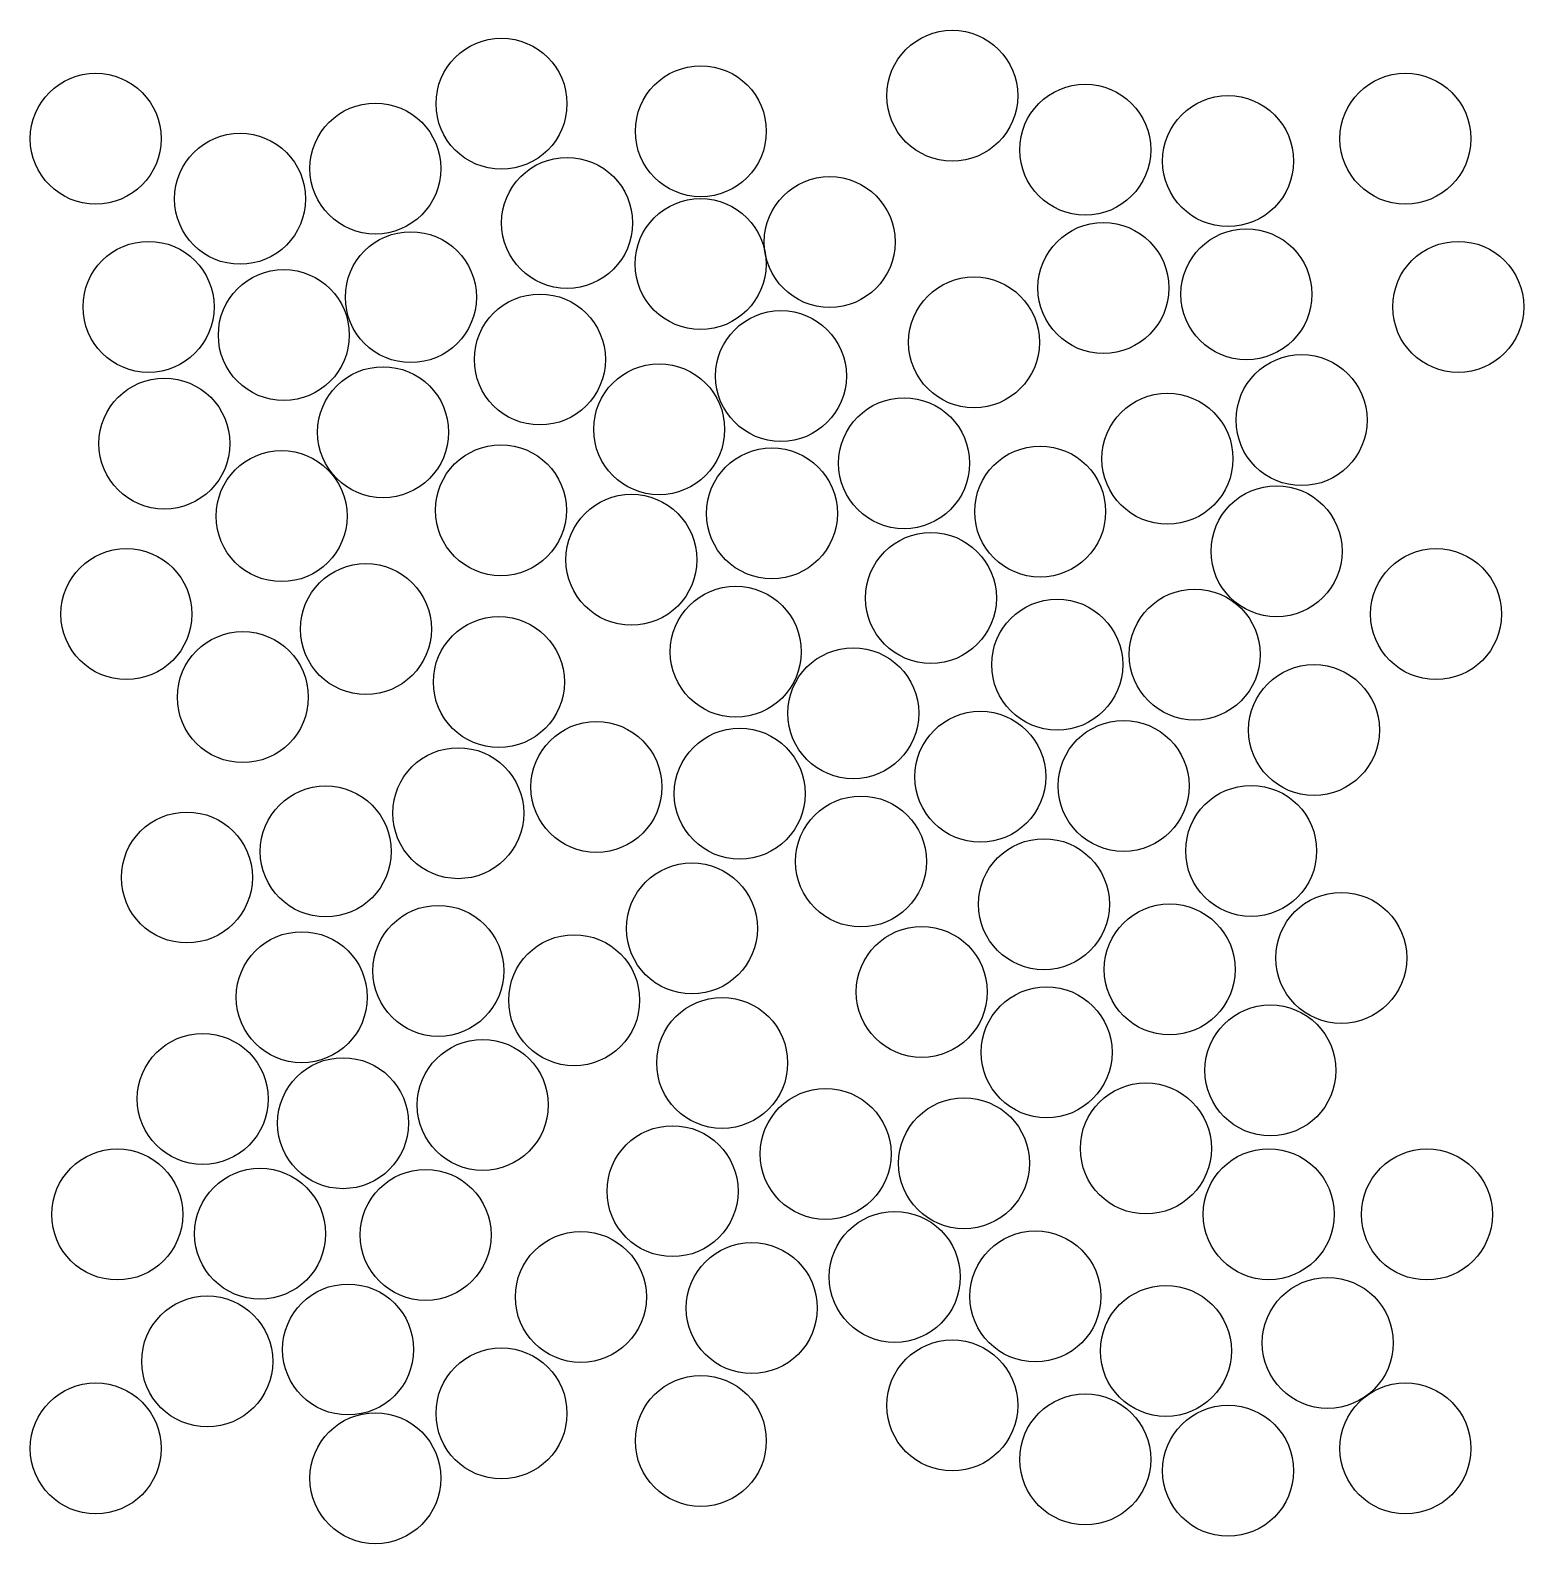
# Model space of a CAD drawing. Extents: x -55 to 59, y -59 to 57.
import ezdxf

# ---------------------------------------------------------------- set-up
doc = ezdxf.new("R2010")
doc.units = 0

msp = doc.modelspace()

# ---------------------------------------------------------------- linework, layer by layer
at = {"color": 20}
for centre in [(15.19, 51.83), (-19.23, 51.22), (-4.01, 49.12), (25.34, 47.71), (-28.86, 46.27), (36.25, 46.84), (-46.18, 35.71), (53.82, 35.71), (-47.87, 12.25), (52.13, 12.25), (-48.57, -33.59), (51.43, -33.59), (-19.23, -48.78), (15.19, -48.17), (-4.01, -50.88), (25.34, -52.29), (36.25, -53.16), (-28.86, -53.73)]:
    msp.add_circle(centre, 5, dxfattribs=at)
at = {"color": 130}
msp.add_circle((-50.21, 48.55), 5, dxfattribs=at)
at = {"color": 210}
msp.add_circle((49.79, 48.55), 5, dxfattribs=at)
for centre in [(-39.19, 43.96), (-14.22, 42.12), (5.83, 40.66), (-4.03, 38.98), (26.73, 37.15), (37.65, 36.67), (-26.15, 36.45), (-35.85, 33.56), (16.85, 33), (-16.3, 31.69), (2.11, 30.43), (-7.19, 26.36), (41.86, 27.06), (-44.97, 25.27), (-28.27, 26.14), (31.62, 24.11), (11.51, 23.77), (-36.02, 19.73), (-19.27, 20.18), (1.42, 19.94), (21.9, 20.08), (39.95, 17.05), (-9.31, 16.4), (13.56, 13.48), (-29.58, 11.11), (-1.34, 9.38), (33.7, 9.16), (23.2, 8.39), (-19.43, 7.06), (-38.98, 5.91), (7.63, 4.68), (42.81, 3.4), (17.33, -0.17), (-11.98, -0.95), (-1.04, -1.46), (28.27, -0.87), (-22.53, -2.95), (-32.65, -5.87), (38.01, -5.83), (8.22, -6.64), (-43.25, -7.86), (22.19, -9.9), (-4.69, -11.75), (44.89, -14), (-24.05, -14.99), (31.79, -14.88), (-34.48, -17), (-13.68, -17.23), (12.86, -16.6), (-2.38, -22.02), (22.39, -21.21), (39.48, -22.59), (-42.04, -24.77), (-20.66, -25.23), (-31.33, -26.62), (5.52, -28.97), (29.97, -28.55), (16.09, -29.68), (-6.17, -31.81), (39.35, -33.57), (-37.66, -35.06), (-25.02, -35.15), (10.8, -38.36), (-13.17, -39.89), (-0.12, -40.74), (21.54, -39.85), (-30.94, -43.9), (31.5, -44.01), (43.86, -43.4), (-41.7, -44.81)]:
    msp.add_circle(centre, 5)
at = {"color": 90}
msp.add_circle((-50.21, -51.45), 5, dxfattribs=at)
at = {"color": 170}
msp.add_circle((49.79, -51.45), 5, dxfattribs=at)

doc.saveas('drawing.dxf')
